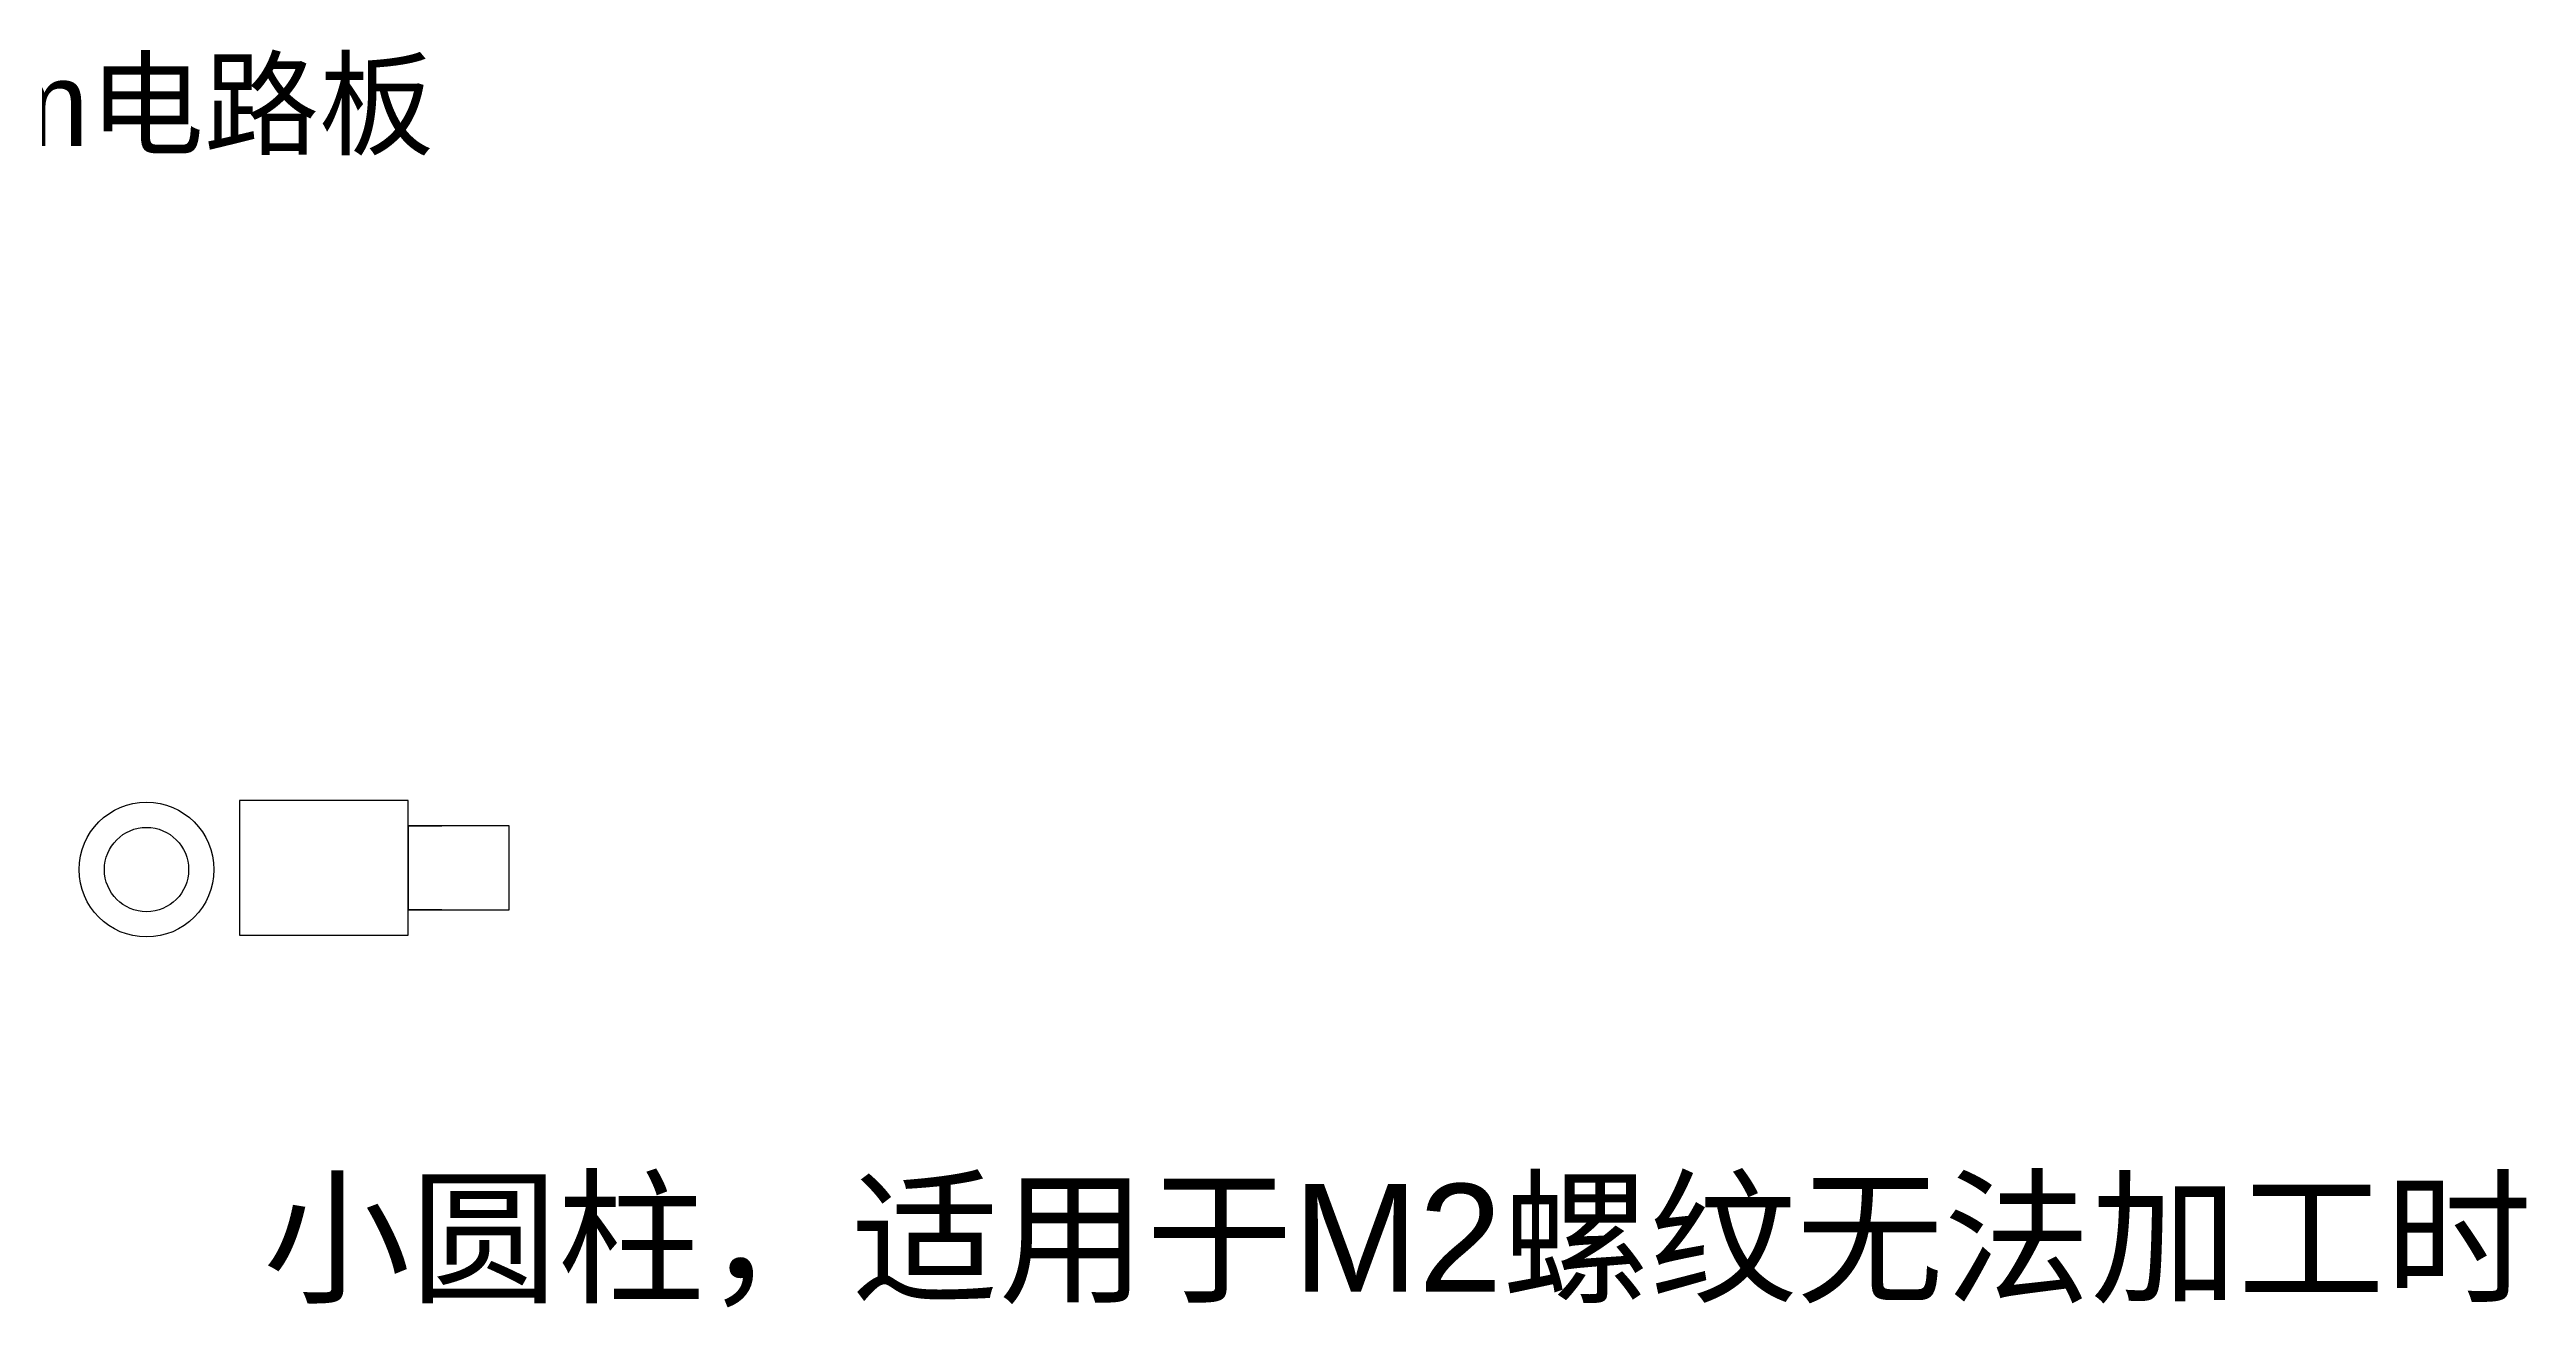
# Model space of a CAD drawing. Header units: millimetres. Extents: x -1400 to 1176, y -299 to 1300.
# Drawn here: x 808.3 to 1175.8, y 291.7 to 478.3 of the extents above; entities that cross this region are included whole.
import ezdxf

# ---------------------------------------------------------------- set-up
doc = ezdxf.new("R2010")
doc.units = ezdxf.units.MM
doc.layers.add('up1', color=7, linetype='Continuous', lineweight=25, true_color=0x000000)
doc.styles.add('textstyle4', font='')
doc.styles.add('textstyle8', font='')
doc.styles.get('textstyle4').set_extended_font_data('Arial')
doc.styles.get('textstyle8').set_extended_font_data('Arial')

msp = doc.modelspace()

# ---------------------------------------------------------------- linework, layer by layer
at = {"layer": 'up1'}
for p, q in [((861.48, 366.89), (836.48, 366.89)), ((836.48, 366.89), (836.48, 346.89)), ((861.48, 346.89), (861.48, 366.89)), ((861.48, 363.14), (866.48, 363.14)), ((876.48, 363.14), (861.48, 363.14)), ((861.48, 363.14), (861.48, 350.64)), ((876.48, 350.64), (876.48, 363.14)), ((861.48, 350.64), (876.48, 350.64)), ((866.48, 350.64), (861.48, 350.64)), ((836.48, 346.89), (861.48, 346.89))]:
    msp.add_line(p, q, dxfattribs=at)
for radius in [10, 6.25]:
    msp.add_circle((822.69, 356.63), radius, dxfattribs=at)

# ---------------------------------------------------------------- texts
at = {"layer": 'up1', "color": 1, "true_color": 0xff0000, "insert": (775.36, 476.45), "char_height": 1, "attachment_point": 1, "style": 'textstyle4'}
msp.add_mtext('\\H12.5;1mm电路板', dxfattribs=at)
at = {"layer": 'up1', "insert": (840, 310), "char_height": 1, "attachment_point": 1, "style": 'textstyle8'}
msp.add_mtext('\\H16;小圆柱，适用于M2螺纹无法加工时', dxfattribs=at)

doc.saveas('drawing.dxf')
